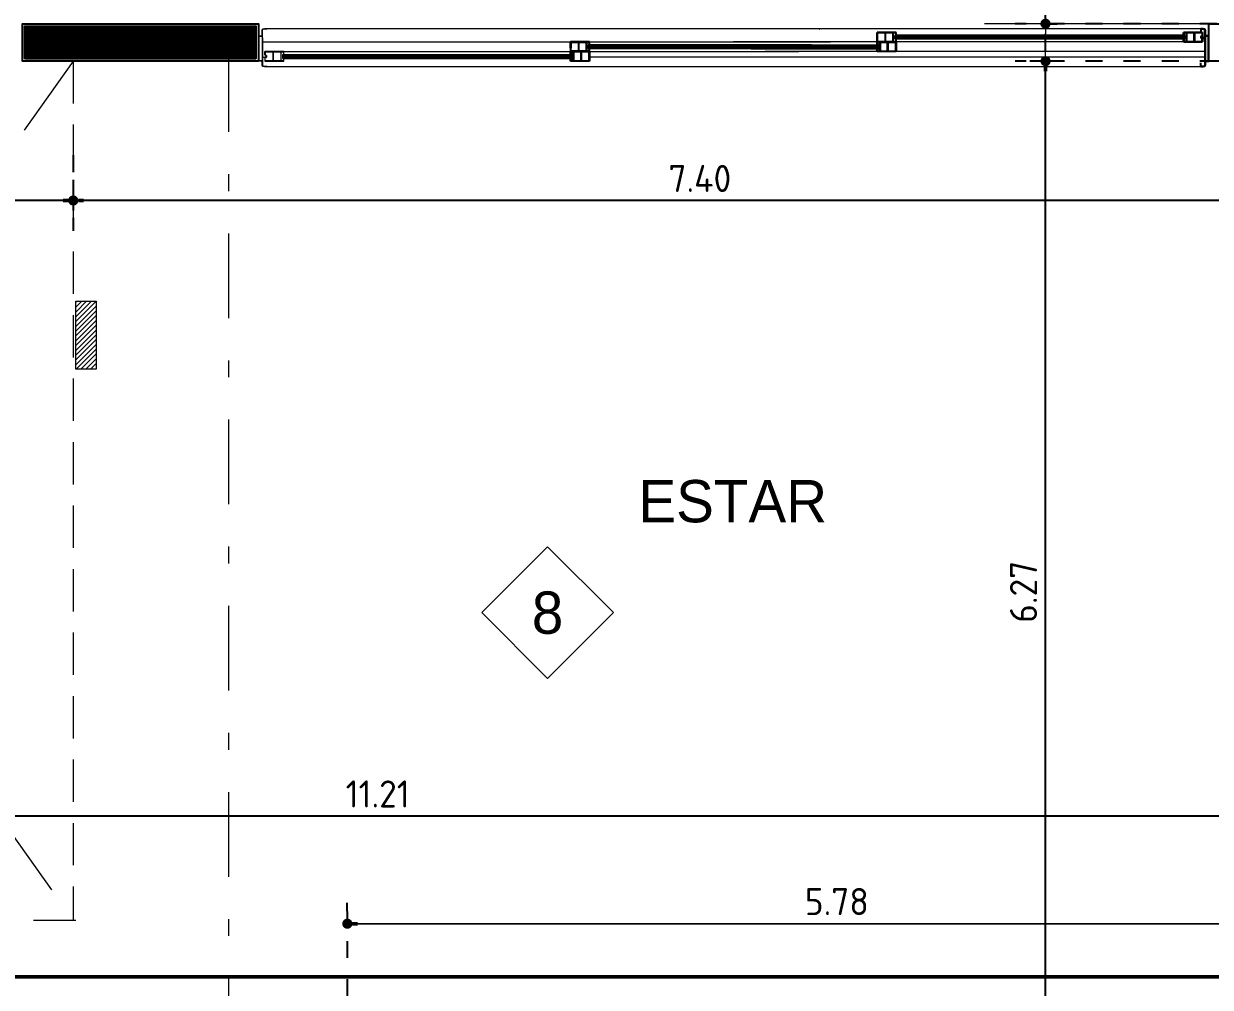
# Model space of a CAD drawing. Extents: x 233 to 569, y -241 to -74.
# Drawn here: x 250.02 to 257.03, y -177.5 to -171.81 of the extents above; entities that cross this region are included whole.
import ezdxf
from ezdxf.enums import TextEntityAlignment as Align

# ---------------------------------------------------------------- set-up
doc = ezdxf.new("R2010")
doc.units = 0
doc.header["$MEASUREMENT"] = 0
for name, pattern in [('CENTER', [2, 1.25, -0.25, 0.25, -0.25]), ('DASHDOT', [1, 0.5, -0.25, 0, -0.25]), ('DOT2', [0.125, 0, -0.125]), ('TRAZOS', [0.75, 0.5, -0.25])]:
    doc.linetypes.add(name, pattern=pattern)
doc.layers.get('0').update_dxf_attribs({"linetype": 'CONTINUOUS', "lineweight": 50})
doc.layers.get('DEFPOINTS').update_dxf_attribs({"linetype": 'CONTINUOUS'})
for name, color, linetype, lineweight in [('00 EJES DE REPLANTEO MODEL 1 Y 2', 1, 'CENTER', 20), ('2D PA ESTRUCTURA COLUMNAS BORDES', 95, 'CONTINUOUS', 9), ('2D PB ABERTURAS VISTA', 1, 'CONTINUOUS', 9), ('2D PB ESTRUCTURA COLUMNAS BORDES', 7, 'CONTINUOUS', 0), ('AUXILIAR', 8, 'CONTINUOUS', 9), ('COTAS', 1, 'CONTINUOUS', 9), ('GRAFISMOS', 8, 'CONTINUOUS', 13), ('TEXTOGREEN', 3, 'CONTINUOUS', 40)]:
    doc.layers.add(name, color=color, linetype=linetype, lineweight=lineweight)
for name, color, linetype in [('2D PB ABERTURAS CORTE', 1, 'CONTINUOUS'), ('2D PB MUROS MAMPOSTERIAS', 1, 'CONTINUOUS'), ('2D PB MUROS REVOQUES', 7, 'CONTINUOUS'), ('2D PLATEA ESTRUCTURA COLUMNAS BORDES', 7, 'CONTINUOUS'), ('2D PLATEA ESTRUCTURA COLUMNAS HATCH', 92, 'CONTINUOUS')]:
    doc.layers.add(name, color=color, linetype=linetype)
doc.styles.add('ARIAL', font='')
doc.styles.get("Standard").update_dxf_attribs({"font": 'bahnschrift.ttf'})
doc.styles.add('SWISSLTCNBT', font='bahnschrift.ttf')
doc.styles.get('ARIAL').set_extended_font_data('DIN')
doc.dimstyles.new('PLANTA', dxfattribs={"dimscale": 0, "dimtxt": 0.16, "dimasz": 0.06, "dimexe": 0.18, "dimexo": 0, "dimgap": 0.05, "dimtad": 1, "dimzin": 0, "dimdsep": 46, "dimtxsty": 'ARIAL', "dimblk1": 'DOT', "dimblk2": 'DOT', "dimsah": 1, "dimcen": 0.09, "dimclrd": 1, "dimclre": 1, "dimclrt": 3, "dimadec": 0, "dimazin": 0, "dimtfac": 1, "dimtofl": 0, "dimtmove": 0, "dimatfit": 3, "dimldrblk": 'DOT', "dimfxl": 0.18, "dimtolj": 1, "dimtzin": 0, "dimarcsym": 0})

# ---------------------------------------------------------------- blocks, each defined once
blk = doc.blocks.new('_DOT')
at = {"color": 0, "linetype": 'ByBlock'}
blk.add_line((-0.5, 0), (-1, 0), dxfattribs=at)
at = {"color": 0, "linetype": 'ByBlock', "const_width": 0.5}
blk.add_lwpolyline([(-0.25, 0, 1), (0.25, 0, 1)], format="xyb", close=True, dxfattribs=at)
blk = doc.blocks.new('*D168')
at = {"color": 1, "linetype": 'DOT2', "lineweight": -2, "transparency": 16777216}
for p, q in [((256.064, -172.0332), (255.8763, -172.0332)), ((256.064, -178.3015), (255.8763, -178.3015))]:
    blk.add_line(p, q, dxfattribs=at)
at = {"color": 1, "lineweight": -2, "transparency": 16777216}
blk.add_line((256.0563, -178.2415), (256.0563, -172.0932), dxfattribs=at)
at = {"layer": 'DEFPOINTS', "color": 0, "transparency": 16777216}
for p in [(256.0563, -172.0332), (256.064, -172.0332), (256.064, -178.3015)]:
    blk.add_point(p, dxfattribs=at)
at = {"color": 1, "lineweight": -2, "transparency": 16777216, "xscale": 0.06, "yscale": 0.06, "zscale": 0.06}
for p, rotation in [((256.0563, -172.0332), 90), ((256.0563, -178.3015), 270)]:
    blk.add_blockref('_DOT', p, dxfattribs=dict(at, rotation=rotation))
at = {"color": 3, "transparency": 16777216, "insert": (255.9263, -175.1674), "char_height": 0.16, "attachment_point": 5, "rotation": 90, "style": 'ARIAL'}
blk.add_mtext('\\A1;6.27', dxfattribs=at)
blk = doc.blocks.new('*D178')
at = {"color": 1, "linetype": 'DOT2', "lineweight": -2, "transparency": 16777216}
for p, q in [((250.3146, -172.5893), (250.3146, -173.0361)), ((257.715, -172.5893), (257.715, -173.0361))]:
    blk.add_line(p, q, dxfattribs=at)
at = {"color": 1, "lineweight": -2, "transparency": 16777216}
blk.add_line((257.655, -172.8561), (250.3746, -172.8561), dxfattribs=at)
at = {"layer": 'DEFPOINTS', "color": 0, "transparency": 16777216}
for p in [(250.3146, -172.5893), (257.715, -172.5893), (250.3146, -172.8561)]:
    blk.add_point(p, dxfattribs=at)
at = {"color": 1, "lineweight": -2, "transparency": 16777216, "xscale": 0.06, "yscale": 0.06, "zscale": 0.06, "rotation": 180}
blk.add_blockref('_DOT', (250.3146, -172.8561), dxfattribs=at)
at = {"color": 1, "lineweight": -2, "transparency": 16777216, "xscale": 0.06, "yscale": 0.06, "zscale": 0.06}
blk.add_blockref('_DOT', (257.715, -172.8561), dxfattribs=at)
at = {"color": 3, "transparency": 16777216, "insert": (254.0148, -172.7261), "char_height": 0.16, "attachment_point": 5, "style": 'ARIAL'}
blk.add_mtext('\\A1;7.40', dxfattribs=at)
blk = doc.blocks.new('*D180')
at = {"color": 1, "linetype": 'DOT2', "lineweight": -2, "transparency": 16777216}
for p, q in [((246.7146, -172.734), (246.7146, -173.0361)), ((250.3146, -172.734), (250.3146, -173.0361))]:
    blk.add_line(p, q, dxfattribs=at)
at = {"color": 1, "lineweight": -2, "transparency": 16777216}
blk.add_line((250.2546, -172.8561), (246.7746, -172.8561), dxfattribs=at)
at = {"layer": 'DEFPOINTS', "color": 0, "transparency": 16777216}
for p in [(246.7146, -172.734), (250.3146, -172.734), (246.7146, -172.8561)]:
    blk.add_point(p, dxfattribs=at)
at = {"color": 1, "lineweight": -2, "transparency": 16777216, "xscale": 0.06, "yscale": 0.06, "zscale": 0.06, "rotation": 180}
blk.add_blockref('_DOT', (246.7146, -172.8561), dxfattribs=at)
at = {"color": 1, "lineweight": -2, "transparency": 16777216, "xscale": 0.06, "yscale": 0.06, "zscale": 0.06}
blk.add_blockref('_DOT', (250.3146, -172.8561), dxfattribs=at)
at = {"color": 3, "transparency": 16777216, "insert": (248.5146, -172.7261), "char_height": 0.16, "attachment_point": 5, "style": 'ARIAL'}
blk.add_mtext('\\A1;3.60', dxfattribs=at)
blk = doc.blocks.new('*D195')
at = {"layer": 'COTAS', "color": 1, "linetype": 'DOT2', "lineweight": -2, "transparency": 16777216}
for p, q in [((256.0256, -169.3064), (256.2363, -169.3064)), ((256.0256, -171.812), (256.2363, -171.812))]:
    blk.add_line(p, q, dxfattribs=at)
at = {"layer": 'COTAS', "color": 1, "lineweight": -2, "transparency": 16777216}
blk.add_line((256.0563, -171.752), (256.0563, -169.3664), dxfattribs=at)
at = {"layer": 'DEFPOINTS', "color": 0, "transparency": 16777216}
for p in [(256.0256, -169.3064), (256.0563, -169.3064), (256.0256, -171.812)]:
    blk.add_point(p, dxfattribs=at)
at = {"layer": 'COTAS', "color": 1, "lineweight": -2, "transparency": 16777216, "xscale": 0.06, "yscale": 0.06, "zscale": 0.06}
for p, rotation in [((256.0563, -169.3064), 90), ((256.0563, -171.812), 270)]:
    blk.add_blockref('_DOT', p, dxfattribs=dict(at, rotation=rotation))
at = {"layer": 'COTAS', "color": 3, "transparency": 16777216, "insert": (255.9263, -170.5592), "char_height": 0.16, "attachment_point": 5, "rotation": 90, "style": 'ARIAL'}
blk.add_mtext('\\A1;2.51', dxfattribs=at)
blk = doc.blocks.new('*D196')
at = {"layer": 'COTAS', "color": 1, "lineweight": -2, "transparency": 16777216}
for p, q in [((256.0563, -171.812), (256.0563, -171.1644)), ((256.0563, -171.9732), (256.0563, -171.872))]:
    blk.add_line(p, q, dxfattribs=at)
at = {"layer": 'COTAS', "color": 1, "linetype": 'DOT2', "lineweight": -2, "transparency": 16777216}
for p, q in [((257.2925, -171.812), (255.8763, -171.812)), ((257.2925, -172.0332), (255.8763, -172.0332))]:
    blk.add_line(p, q, dxfattribs=at)
at = {"layer": 'DEFPOINTS', "color": 0, "transparency": 16777216}
for p in [(256.0563, -171.812), (257.2925, -171.812), (257.2925, -172.0332)]:
    blk.add_point(p, dxfattribs=at)
at = {"layer": 'COTAS', "color": 1, "lineweight": -2, "transparency": 16777216, "xscale": 0.06, "yscale": 0.06, "zscale": 0.06}
for p, rotation in [((256.0563, -171.812), 90), ((256.0563, -172.0332), 270)]:
    blk.add_blockref('_DOT', p, dxfattribs=dict(at, rotation=rotation))
at = {"layer": 'COTAS', "color": 3, "transparency": 16777216, "insert": (255.9263, -171.4582), "char_height": 0.16, "attachment_point": 5, "rotation": 90, "style": 'ARIAL'}
blk.add_mtext('\\A1;0.22', dxfattribs=at)
blk = doc.blocks.new('*D343')
at = {"color": 1, "linetype": 'DOT2', "lineweight": -2, "transparency": 16777216}
for p, q in [((251.9335, -178.2303), (251.9331, -176.9482)), ((257.7149, -178.2283), (257.7145, -176.9462))]:
    blk.add_line(p, q, dxfattribs=at)
at = {"color": 1, "lineweight": -2, "transparency": 16777216}
blk.add_line((251.9932, -177.1282), (257.6545, -177.1262), dxfattribs=at)
at = {"layer": 'DEFPOINTS', "color": 0, "transparency": 16777216}
for p in [(257.7145, -177.1262), (251.9335, -178.2303), (257.7149, -178.2283)]:
    blk.add_point(p, dxfattribs=at)
at = {"color": 1, "lineweight": -2, "transparency": 16777216, "xscale": 0.06, "yscale": 0.06, "zscale": 0.06}
for p, rotation in [((251.9332, -177.1282), 180.0196783988666), ((257.7145, -177.1262), 0.01967839886657945)]:
    blk.add_blockref('_DOT', p, dxfattribs=dict(at, rotation=rotation))
at = {"color": 3, "transparency": 16777216, "insert": (254.8238, -176.9972), "char_height": 0.16, "attachment_point": 5, "rotation": 0.01968, "style": 'ARIAL'}
blk.add_mtext('\\A1;5.78', dxfattribs=at)
blk = doc.blocks.new('*D418')
at = {"layer": 'COTAS', "color": 1, "linetype": 'DOT2', "lineweight": -2, "transparency": 16777216}
for p, q in [((246.5096, -176.4277), (246.5096, -176.6717)), ((257.715, -176.4277), (257.715, -176.6717))]:
    blk.add_line(p, q, dxfattribs=at)
at = {"layer": 'COTAS', "color": 1, "lineweight": -2, "transparency": 16777216}
blk.add_line((246.5696, -176.4917), (257.655, -176.4917), dxfattribs=at)
at = {"layer": 'DEFPOINTS', "color": 0, "transparency": 16777216}
for p in [(246.5096, -176.4277), (257.715, -176.4277), (257.715, -176.4917)]:
    blk.add_point(p, dxfattribs=at)
at = {"layer": 'COTAS', "color": 1, "lineweight": -2, "transparency": 16777216, "xscale": 0.06, "yscale": 0.06, "zscale": 0.06, "rotation": 180}
blk.add_blockref('_DOT', (246.5096, -176.4917), dxfattribs=at)
at = {"layer": 'COTAS', "color": 1, "lineweight": -2, "transparency": 16777216, "xscale": 0.06, "yscale": 0.06, "zscale": 0.06}
blk.add_blockref('_DOT', (257.715, -176.4917), dxfattribs=at)
at = {"layer": 'COTAS', "color": 3, "transparency": 16777216, "insert": (252.1123, -176.3617), "char_height": 0.16, "attachment_point": 5, "style": 'ARIAL'}
blk.add_mtext('\\A1;11.21', dxfattribs=at)

msp = doc.modelspace()

# ---------------------------------------------------------------- hatches: boundary and pattern name
at = {"layer": '2D PLATEA ESTRUCTURA COLUMNAS HATCH'}
h = msp.add_hatch(dxfattribs=at)
h.set_pattern_fill('NET', color=256, scale=0.002, angle=90)
h.set_pattern_definition([(90, (234.9429016, -54.853924), (-0.00635, 2e-18), []), (180, (234.9429016, -54.853924), (-2e-18, -0.00635), [])])
h.paths.add_polyline_path([(251.3928, -171.8274), (250.0296, -171.8278), (250.0296, -172.0182), (251.3928, -172.0178)])
at = {"layer": 'COTAS'}
h = msp.add_hatch(dxfattribs=at)
h.set_pattern_fill('_USER', color=256, scale=0.02, angle=45, pattern_type=0)
h.set_pattern_definition([(45, (-120.344762, 0), (-0.0141421356, 0.0141421356), [])])
h.paths.add_polyline_path([(250.4496, -173.4515), (250.3296, -173.4515), (250.3296, -173.852), (250.4496, -173.852)])

# ---------------------------------------------------------------- linework, layer by layer
msp.add_line((259.2769, -177.4428), (233.7816, -177.4428))
at = {"layer": '00 EJES DE REPLANTEO MODEL 1 Y 2', "linetype": 'DASHDOT'}
msp.add_line((251.2336, -195.5506), (251.2336, -163.1183), dxfattribs=at)
at = {"layer": '2D PA ESTRUCTURA COLUMNAS BORDES'}
msp.add_lwpolyline([(250.0296, -171.827), (250.5196, -171.827), (250.5196, -172.0182), (250.0296, -172.0182)], close=True, dxfattribs=at)
at = {"layer": '2D PB ABERTURAS CORTE'}
for p, q in [((255.1737, -171.8631), (255.0611, -171.8631)), ((255.0611, -171.8996), (255.0611, -171.8631)), ((255.0626, -171.8647), (255.1085, -171.8647)), ((255.0626, -171.8647), (255.0626, -171.8996)), ((255.1095, -171.8657), (255.1095, -171.9174)), ((255.111, -171.9174), (255.111, -171.8657)), ((255.1121, -171.8647), (255.1543, -171.8647)), ((255.1553, -171.8657), (255.1553, -171.9174)), ((255.1568, -171.9174), (255.1568, -171.8657)), ((255.1578, -171.8647), (255.1712, -171.8647)), ((255.1722, -171.8657), (255.1722, -171.8817)), ((255.1737, -171.8817), (255.1737, -171.8631)), ((256.8711, -171.8631), (256.9837, -171.8631)), ((256.8711, -171.8817), (256.8711, -171.8631)), ((256.8726, -171.8657), (256.8726, -171.8817)), ((256.8869, -171.8646), (256.8736, -171.8646)), ((256.888, -171.9174), (256.888, -171.8657)), ((256.8895, -171.8657), (256.8895, -171.9174)), ((256.9327, -171.8646), (256.8905, -171.8646)), ((256.9337, -171.9174), (256.9337, -171.8657)), ((256.9353, -171.8657), (256.9353, -171.9174)), ((256.9822, -171.8646), (256.9363, -171.8646)), ((256.9822, -171.8646), (256.9822, -171.8835)), ((256.9837, -171.8835), (256.9837, -171.8631)), ((253.3632, -171.9197), (253.2505, -171.9197)), ((253.2505, -171.9562), (253.2505, -171.9197)), ((253.2521, -171.9213), (253.298, -171.9213)), ((253.2521, -171.9213), (253.2521, -171.9562)), ((253.299, -171.9223), (253.299, -171.974)), ((253.3005, -171.974), (253.3005, -171.9223)), ((253.3015, -171.9213), (253.3437, -171.9213)), ((253.3448, -171.9223), (253.3448, -171.974)), ((253.3463, -171.974), (253.3463, -171.9223)), ((253.3473, -171.9213), (253.3606, -171.9213)), ((254.6748, -171.9383), (253.3553, -171.9383)), ((253.3553, -171.9383), (253.3553, -171.9586)), ((253.3553, -171.9383), (253.3632, -171.9383)), ((254.6827, -171.9484), (253.3553, -171.9484)), ((253.3617, -171.9223), (253.3617, -171.9383)), ((253.3632, -171.9383), (253.3632, -171.9197)), ((254.3176, -171.9484), (255.069, -171.9484)), ((254.3255, -171.9383), (255.0611, -171.9383)), ((255.0611, -171.8996), (255.0611, -171.92)), ((255.0611, -171.9383), (255.0611, -171.9197)), ((255.0611, -171.9197), (255.1737, -171.9197)), ((255.0611, -171.92), (255.1737, -171.92)), ((255.069, -171.9383), (255.0611, -171.9383)), ((255.0626, -171.9184), (255.0626, -171.8996)), ((255.1085, -171.9184), (255.0626, -171.9184)), ((255.0626, -171.9223), (255.0626, -171.9383)), ((255.0769, -171.9213), (255.0636, -171.9213)), ((255.069, -171.9383), (255.069, -171.9586)), ((255.078, -171.974), (255.078, -171.9223)), ((255.0795, -171.9223), (255.0795, -171.974)), ((255.1227, -171.9213), (255.0805, -171.9213)), ((255.1543, -171.9184), (255.1121, -171.9184)), ((255.1237, -171.974), (255.1237, -171.9223)), ((255.1253, -171.9223), (255.1253, -171.974)), ((255.1722, -171.9213), (255.1263, -171.9213)), ((255.1712, -171.9184), (255.1578, -171.9184)), ((255.1658, -171.8817), (255.1658, -171.902)), ((255.1658, -171.8817), (255.1737, -171.8817)), ((256.879, -171.8918), (255.1658, -171.8918)), ((256.879, -171.9019), (255.1658, -171.9019)), ((255.1658, -171.902), (255.1737, -171.902)), ((256.879, -171.8817), (255.1722, -171.8817)), ((255.1722, -171.902), (255.1722, -171.9174)), ((255.1722, -171.975), (255.1722, -171.9213)), ((255.1722, -171.9383), (255.1737, -171.9383)), ((255.1722, -171.9484), (255.1737, -171.9484)), ((255.1737, -171.92), (255.1737, -171.902)), ((255.1737, -171.9197), (255.1737, -171.9766)), ((256.879, -171.8817), (256.8711, -171.8817)), ((256.879, -171.9019), (256.8711, -171.9019)), ((256.8711, -171.9199), (256.8711, -171.9019)), ((256.9837, -171.9199), (256.8711, -171.9199)), ((256.8726, -171.9019), (256.8726, -171.9174)), ((256.8736, -171.9184), (256.8869, -171.9184)), ((256.879, -171.8817), (256.879, -171.9019)), ((256.8905, -171.9184), (256.9327, -171.9184)), ((256.9363, -171.9184), (256.9822, -171.9184)), ((256.9837, -171.8835), (256.9822, -171.8835)), ((256.9837, -171.8996), (256.9822, -171.8996)), ((256.9822, -171.9184), (256.9822, -171.8996)), ((256.9837, -171.8996), (256.9837, -171.9199)), ((251.5506, -171.9949), (253.2505, -171.9949)), ((251.5506, -172.0152), (253.2505, -172.0152)), ((251.893, -172.005), (253.2584, -172.005)), ((253.2505, -171.9562), (253.2505, -171.9766)), ((253.2505, -171.9949), (253.2505, -171.9763)), ((253.2505, -171.9763), (253.3632, -171.9763)), ((253.2505, -171.9766), (253.3632, -171.9766)), ((253.2584, -171.9949), (253.2505, -171.9949)), ((253.2584, -172.0152), (253.2505, -172.0152)), ((253.2505, -172.0332), (253.2505, -172.0152)), ((253.2521, -171.975), (253.2521, -171.9562)), ((253.298, -171.975), (253.2521, -171.975)), ((253.2521, -171.9789), (253.2521, -171.9949)), ((253.2521, -172.0152), (253.2521, -172.0306)), ((253.2664, -171.9779), (253.2531, -171.9779)), ((253.2584, -171.9949), (253.2584, -172.0152)), ((253.2674, -172.0306), (253.2674, -171.9789)), ((253.269, -171.9789), (253.269, -172.0306)), ((253.3122, -171.9779), (253.27, -171.9779)), ((253.3437, -171.975), (253.3015, -171.975)), ((253.3132, -172.0306), (253.3132, -171.9789)), ((253.3148, -171.9789), (253.3148, -172.0306)), ((253.3617, -171.9779), (253.3158, -171.9779)), ((253.3606, -171.975), (253.3473, -171.975)), ((254.6827, -171.9586), (253.3553, -171.9586)), ((253.3553, -171.9586), (253.3632, -171.9586)), ((253.3617, -171.9586), (253.3617, -171.974)), ((253.3617, -172.0316), (253.3617, -171.9779)), ((253.3617, -171.9949), (253.3632, -171.9949)), ((253.3617, -172.005), (253.3632, -172.005)), ((253.3617, -172.0152), (253.3632, -172.0152)), ((253.3632, -171.9766), (253.3632, -171.9586)), ((253.3632, -171.9763), (253.3632, -172.0332)), ((254.3176, -171.9585), (255.069, -171.9585)), ((255.069, -171.9586), (255.0611, -171.9586)), ((255.0611, -171.9766), (255.0611, -171.9586)), ((255.1737, -171.9766), (255.0611, -171.9766)), ((255.0626, -171.9586), (255.0626, -171.974)), ((255.0636, -171.975), (255.0769, -171.975)), ((255.0805, -171.975), (255.1227, -171.975)), ((255.1263, -171.975), (255.1722, -171.975)), ((255.1722, -171.9586), (255.1737, -171.9586)), ((253.3632, -172.0332), (253.2505, -172.0332)), ((253.2531, -172.0316), (253.2664, -172.0316)), ((253.27, -172.0316), (253.3122, -172.0316)), ((253.3158, -172.0316), (253.3617, -172.0316))]:
    msp.add_line(p, q, dxfattribs=at)
at = {"layer": '2D PB ABERTURAS CORTE', "color": 251}
for p, q in [((256.9735, -171.8426), (256.9735, -171.8631)), ((256.9735, -172.0639), (256.9735, -172.0435))]:
    msp.add_line(p, q, dxfattribs=at)
at = {"layer": '2D PB ABERTURAS CORTE', "color": 1}
for p, q in [((256.997, -171.8949), (256.997, -171.847)), ((256.9991, -171.8476), (256.9991, -171.8831)), ((256.9991, -171.8723), (256.9991, -171.8476)), ((256.9991, -171.85), (256.9991, -171.8748)), ((256.9991, -171.85), (256.9991, -171.8672)), ((256.9991, -171.8748), (256.9991, -171.85)), ((256.9744, -171.8867), (256.9735, -171.8918)), ((256.9735, -171.8918), (256.9744, -171.8969)), ((256.975, -171.8918), (256.9758, -171.8874)), ((256.9758, -171.8959), (256.975, -171.8918)), ((256.9832, -171.8858), (256.9754, -171.8858)), ((256.9754, -171.8977), (256.996, -171.8977)), ((256.9758, -171.8874), (256.9832, -171.8874)), ((256.996, -171.8959), (256.9758, -171.8959)), ((256.9837, -171.8869), (256.9837, -171.8864)), ((256.997, -171.8987), (256.997, -171.9617)), ((256.997, -171.8987), (256.997, -172.0595)), ((256.9991, -171.8867), (256.9991, -172.0307)), ((257.0196, -171.8862), (256.9996, -171.8862)), ((257.0216, -171.8841), (257.0001, -171.8841)), ((257.0006, -171.8841), (257.0001, -171.8841)), ((257.0196, -172.0312), (257.0196, -171.8862)), ((257.0216, -172.0332), (257.0216, -171.8841)), ((256.9991, -172.059), (256.9991, -172.0342)), ((256.9991, -172.0342), (256.9991, -172.059)), ((256.9991, -172.0342), (256.9991, -172.0514)), ((256.9996, -172.0312), (257.0196, -172.0312)), ((257.0006, -172.0332), (257.0001, -172.0332)), ((257.0001, -172.0332), (257.0216, -172.0332))]:
    msp.add_line(p, q, dxfattribs=at)
at = {"layer": '2D PB ABERTURAS CORTE'}
for centre, start, end in [((255.1085, -171.8657), 0, 90), ((255.1121, -171.8657), 90, 180), ((255.1543, -171.8657), 0, 90), ((255.1578, -171.8657), 90, 180), ((255.1712, -171.8657), 0, 90), ((256.8736, -171.8657), 90, 180), ((256.8869, -171.8657), 0, 90), ((256.8905, -171.8657), 90, 180), ((256.9327, -171.8657), 0, 90), ((256.9363, -171.8657), 90, 180), ((253.298, -171.9223), 0, 90), ((253.3015, -171.9223), 90, 180), ((253.3437, -171.9223), 0, 90), ((253.3473, -171.9223), 90, 180), ((253.3606, -171.9223), 0, 90), ((255.0636, -171.9223), 90, 180), ((255.0769, -171.9223), 0, 90), ((255.0805, -171.9223), 90, 180), ((255.1085, -171.9174), 270, 0), ((255.1121, -171.9174), 180, 270), ((255.1227, -171.9223), 0, 90), ((255.1263, -171.9223), 90, 180), ((255.1543, -171.9174), 270, 0), ((255.1578, -171.9174), 180, 270), ((255.1712, -171.9174), 270, 0), ((256.8736, -171.9174), 180, 270), ((256.8869, -171.9174), 270, 0), ((256.8905, -171.9174), 180, 270), ((256.9327, -171.9174), 270, 0), ((256.9363, -171.9174), 180, 270), ((253.2531, -171.9789), 90, 180), ((253.2664, -171.9789), 0, 90), ((253.27, -171.9789), 90, 180), ((253.298, -171.974), 270, 0), ((253.3015, -171.974), 180, 270), ((253.3122, -171.9789), 0, 90), ((253.3158, -171.9789), 90, 180), ((253.3437, -171.974), 270, 0), ((253.3473, -171.974), 180, 270), ((253.3606, -171.974), 270, 0), ((255.0636, -171.974), 180, 270), ((255.0769, -171.974), 270, 0), ((255.0805, -171.974), 180, 270), ((255.1227, -171.974), 270, 0), ((255.1263, -171.974), 180, 270), ((253.2531, -172.0306), 180, 270), ((253.2664, -172.0306), 270, 0), ((253.27, -172.0306), 180, 270), ((253.3122, -172.0306), 270, 0), ((253.3158, -172.0306), 180, 270)]:
    msp.add_arc(centre, 0.00102, start, end, dxfattribs=at)
at = {"layer": '2D PB ABERTURAS CORTE', "color": 1}
for centre, radius, start, end in [((256.9745, -171.8426), 0.00102, 90.77429, 330.43845), ((256.9755, -171.9184), 0.0768, 73.87238, 90.77429), ((256.9755, -171.9184), 0.0753, 73.98661, 90.10147), ((256.996, -171.847), 0.00102, 0, 73.98661), ((256.996, -171.8476), 0.00307, 0, 73.87238), ((256.9754, -171.8869), 0.00102, 90, 170), ((256.9754, -171.8967), 0.00102, 190, 270), ((256.9832, -171.8864), 0.000512, 0, 90), ((256.9832, -171.8869), 0.000512, 270, 0), ((256.996, -171.8949), 0.00102, 270, 0), ((256.996, -171.8987), 0.00102, 0, 90), ((257.0001, -171.8831), 0.00102, 180, 270), ((256.9996, -171.8867), 0.000512, 90, 180), ((256.9745, -172.0639), 0.00102, 29.56155, 269.22571), ((256.9755, -171.9882), 0.0768, 269.22571, 286.12762), ((256.9755, -171.9882), 0.0753, 269.89853, 286.01339), ((256.996, -172.0595), 0.00102, 286.01339, 0), ((256.996, -172.059), 0.00307, 286.12762, 0), ((256.9996, -172.0307), 0.000512, 180, 270), ((257.0001, -172.0342), 0.00102, 90, 180)]:
    msp.add_arc(centre, radius, start, end, dxfattribs=at)
at = {"layer": '2D PB ABERTURAS VISTA', "color": 1}
for p, q in [((251.4305, -171.8723), (251.4305, -171.8476)), ((251.4305, -171.85), (251.4305, -171.8748)), ((251.4305, -171.85), (251.4305, -171.8672)), ((251.4305, -171.8831), (251.4305, -171.85)), ((251.4326, -171.8949), (251.4326, -171.847)), ((251.408, -171.8841), (251.4295, -171.8841)), ((251.408, -172.0332), (251.408, -171.8841)), ((251.41, -171.8861), (251.43, -171.8861)), ((251.41, -172.0312), (251.41, -171.8861)), ((251.429, -171.8841), (251.4295, -171.8841)), ((251.4305, -171.8867), (251.4305, -171.9398)), ((251.4305, -171.9398), (251.4305, -172.0307)), ((251.4326, -171.8949), (251.4326, -172.0595)), ((251.4326, -172.012), (251.4326, -172.0595)), ((251.4336, -172.0091), (251.4538, -172.0091)), ((251.4542, -172.011), (251.4336, -172.011)), ((251.4459, -172.0001), (251.4459, -171.9996)), ((251.4464, -171.9991), (251.4542, -171.9991)), ((251.4538, -172.0006), (251.4464, -172.0006)), ((251.4545, -172.005), (251.4538, -172.0006)), ((251.4538, -172.0091), (251.4545, -172.005)), ((251.4552, -171.9999), (251.4561, -172.005)), ((251.4561, -172.005), (251.4552, -172.0101)), ((251.4295, -172.0332), (251.408, -172.0332)), ((251.43, -172.0312), (251.41, -172.0312)), ((251.429, -172.0332), (251.4295, -172.0332)), ((251.4305, -172.0252), (251.4305, -172.0307)), ((251.4305, -172.059), (251.4305, -172.0342)), ((251.4305, -172.0342), (251.4305, -172.059)), ((251.4305, -172.0342), (251.4305, -172.0514)), ((251.4326, -172.0212), (251.4326, -172.0595))]:
    msp.add_line(p, q, dxfattribs=at)
at = {"layer": '2D PB ABERTURAS VISTA', "color": 251}
for p, q in [((256.9766, -171.8416), (251.4528, -171.8416)), ((251.4326, -171.9195), (252.7016, -171.9195)), ((251.9009, -171.9197), (254.7874, -171.9197)), ((256.9837, -171.9197), (254.2129, -171.9197)), ((251.5506, -172.0051), (252.6638, -172.0051)), ((251.5585, -171.9766), (254.5998, -171.9766)), ((253.3632, -172.0077), (256.997, -172.0077)), ((256.997, -171.9765), (254.4005, -171.9765)), ((251.453, -172.065), (256.9766, -172.065))]:
    msp.add_line(p, q, dxfattribs=at)
at = {"layer": '2D PB ABERTURAS VISTA'}
for p, q in [((251.5585, -171.9763), (251.4459, -171.9763)), ((251.4459, -171.9967), (251.4459, -171.9763)), ((251.4459, -171.9967), (251.4474, -171.9967)), ((251.4459, -172.0128), (251.4474, -172.0128)), ((251.4459, -172.0128), (251.4459, -172.0332)), ((251.4474, -171.9779), (251.4474, -171.9967)), ((251.4474, -171.9779), (251.4933, -171.9779)), ((251.4474, -172.0316), (251.4474, -172.0128)), ((251.4943, -171.9789), (251.4943, -172.0306)), ((251.4958, -172.0306), (251.4958, -171.9789)), ((251.4969, -171.9779), (251.5391, -171.9779)), ((251.5401, -171.9789), (251.5401, -172.0306)), ((251.5416, -172.0306), (251.5416, -171.9789)), ((251.5426, -171.9779), (251.556, -171.9779)), ((251.5506, -171.9949), (251.5585, -171.9949)), ((251.5506, -171.9949), (251.5506, -172.0152)), ((251.5506, -172.0152), (251.5585, -172.0152)), ((251.557, -171.9789), (251.557, -171.9949)), ((251.557, -172.0152), (251.557, -172.0306)), ((251.5585, -171.9949), (251.5585, -171.9763)), ((251.5585, -172.0332), (251.5585, -172.0152)), ((251.4459, -172.0332), (251.5585, -172.0332)), ((251.4933, -172.0316), (251.4474, -172.0316)), ((251.5391, -172.0316), (251.4969, -172.0316)), ((251.556, -172.0316), (251.5426, -172.0316))]:
    msp.add_line(p, q, dxfattribs=at)
at = {"layer": '2D PB ABERTURAS VISTA', "color": 1}
for centre, radius, start, end in [((251.4336, -171.8476), 0.00307, 106.12762, 180), ((251.4336, -171.847), 0.00102, 106.01339, 180), ((251.4541, -171.9184), 0.0768, 89.22571, 106.12762), ((251.4541, -171.9184), 0.0753, 89.89853, 106.01339), ((251.4551, -171.8426), 0.00102, 209.56155, 89.22571), ((254.2785, -171.8426), 0.00102, 209.56155, 89.22571), ((254.7218, -171.8427), 0.00102, 90.77429, 330.43845), ((251.4295, -171.8831), 0.00102, 270, 0), ((251.43, -171.8867), 0.000512, 0, 90), ((251.4464, -171.9996), 0.000512, 90, 180), ((251.4464, -172.0001), 0.000512, 180, 270), ((251.4542, -172.0001), 0.00102, 10, 90), ((251.4542, -172.0099), 0.00102, 270, 350), ((251.4295, -172.0342), 0.00102, 360, 90), ((251.43, -172.0307), 0.000512, 270, 0), ((251.4336, -172.059), 0.00307, 180, 253.87238), ((251.4336, -172.0595), 0.00102, 180, 253.98661), ((251.4541, -171.9882), 0.0768, 253.87238, 270.77429), ((251.4541, -171.9882), 0.0753, 253.98661, 270.10147), ((251.4551, -172.0639), 0.00102, 270.77429, 150.43845)]:
    msp.add_arc(centre, radius, start, end, dxfattribs=at)
at = {"layer": '2D PB ABERTURAS VISTA'}
for centre, start, end in [((251.4933, -171.9789), 0, 90), ((251.4969, -171.9789), 90, 180), ((251.5391, -171.9789), 0, 90), ((251.5426, -171.9789), 90, 180), ((251.556, -171.9789), 0, 90), ((251.4933, -172.0306), 270, 0), ((251.4969, -172.0306), 180, 270), ((251.5391, -172.0306), 270, 0), ((251.5426, -172.0306), 180, 270), ((251.556, -172.0306), 270, 0)]:
    msp.add_arc(centre, 0.00102, start, end, dxfattribs=at)
at = {"layer": '2D PB ESTRUCTURA COLUMNAS BORDES'}
msp.add_lwpolyline([(250.3296, -173.852), (250.3296, -173.4515), (250.4496, -173.4515), (250.4496, -173.852)], close=True, dxfattribs=at)
at = {"layer": '2D PB MUROS MAMPOSTERIAS'}
for points in [[(251.3928, -172.0182), (250.0296, -172.0182), (250.0296, -171.827), (251.3928, -171.827)], [(251.3928, -172.0176), (250.0296, -172.0176), (250.0296, -171.8276), (251.3928, -171.8276)]]:
    msp.add_lwpolyline(points, close=True, dxfattribs=at)
at = {"layer": '2D PB MUROS REVOQUES'}
for points in [[(251.4078, -172.0332), (250.0146, -172.0332), (250.0146, -171.812), (251.4078, -171.812)], [(251.3928, -172.0182), (250.0296, -172.0182), (250.0296, -171.827), (251.3928, -171.827)], [(251.3928, -172.0182), (250.0296, -172.0182), (250.0296, -171.827), (251.3928, -171.827)]]:
    msp.add_lwpolyline(points, close=True, dxfattribs=at)
msp.add_lwpolyline([(257.715, -172.0332), (257.0216, -172.0332), (257.0216, -171.812), (258.0155, -171.812), (258.0155, -172.0332), (257.935, -172.0332)], dxfattribs=at)
at = {"layer": '2D PLATEA ESTRUCTURA COLUMNAS BORDES'}
msp.add_lwpolyline([(250.0296, -172.0182), (251.3928, -172.0177), (251.3928, -171.8274), (250.0296, -171.8279)], close=True, dxfattribs=at)
at = {"layer": 'AUXILIAR', "linetype": 'TRAZOS', "ltscale": 0.5}
for p, q in [((250.3146, -172.0332), (250.3147, -177.1091)), ((250.3296, -177.1091), (246.7147, -177.1091))]:
    msp.add_line(p, q, dxfattribs=at)
at = {"layer": 'COTAS'}
msp.add_line((257.0216, -171.812), (255.6952, -171.812), dxfattribs=at)
msp.add_lwpolyline([(253.1157, -175.6794), (253.5046, -175.2905), (253.1157, -174.9016), (252.7268, -175.2905)], close=True, dxfattribs=at)
at = {"layer": 'GRAFISMOS', "linetype": 'DASHDOT'}
for p, q in [((246.7146, -172.0332), (250.3146, -177.1091)), ((250.3146, -172.0332), (246.7147, -177.1091))]:
    msp.add_line(p, q, dxfattribs=at)

# ---------------------------------------------------------------- texts
at = {"layer": 'TEXTOGREEN'}
msp.add_text('ESTAR ', height=0.25, dxfattribs=at).set_placement((253.6518, -174.7572))
at = {"layer": 'TEXTOGREEN', "style": 'SWISSLTCNBT'}
msp.add_text('8', height=0.25, dxfattribs=at).set_placement((253.1157, -175.2905), align=Align.MIDDLE_CENTER)

# ---------------------------------------------------------------- dimensions: what is measured, and where the dimension line sits
for p1, p2, distance, picture, middle in [((256.064, -178.3015), (256.064, -172.0332), 0.0077, '*D168', (255.9263, -175.1674)), ((250.3146, -172.734), (246.7146, -172.734), 0.1221, '*D180', (248.5146, -172.7261)), ((257.715, -172.5893), (250.3146, -172.5893), 0.2669, '*D178', (254.0148, -172.7261)), ((251.9335, -178.2303), (257.7149, -178.2283), 1.1021, '*D343', (254.8238, -176.9972))]:
    dim = msp.add_aligned_dim(p1=p1, p2=p2, distance=distance, dimstyle='PLANTA', override={"dimscale": 1, "dimfxl": 1.25})
    dim.commit()
    dim.dimension.update_dxf_attribs({"geometry": picture, "text_midpoint": middle})
at = {"layer": 'COTAS'}
for p1, p2, distance, picture, middle in [((256.0256, -171.812), (256.0256, -169.3064), -0.0307, '*D195', (255.9263, -170.5592)), ((257.2925, -172.0332), (257.2925, -171.812), 1.2362, '*D196', (255.9263, -171.4582)), ((246.5096, -176.4277), (257.715, -176.4277), -0.0639, '*D418', (252.1123, -176.3617))]:
    dim = msp.add_aligned_dim(p1=p1, p2=p2, distance=distance, dimstyle='PLANTA', override={"dimscale": 1}, dxfattribs=at)
    dim.commit()
    dim.dimension.update_dxf_attribs({"geometry": picture, "text_midpoint": middle})

doc.saveas('drawing.dxf')
